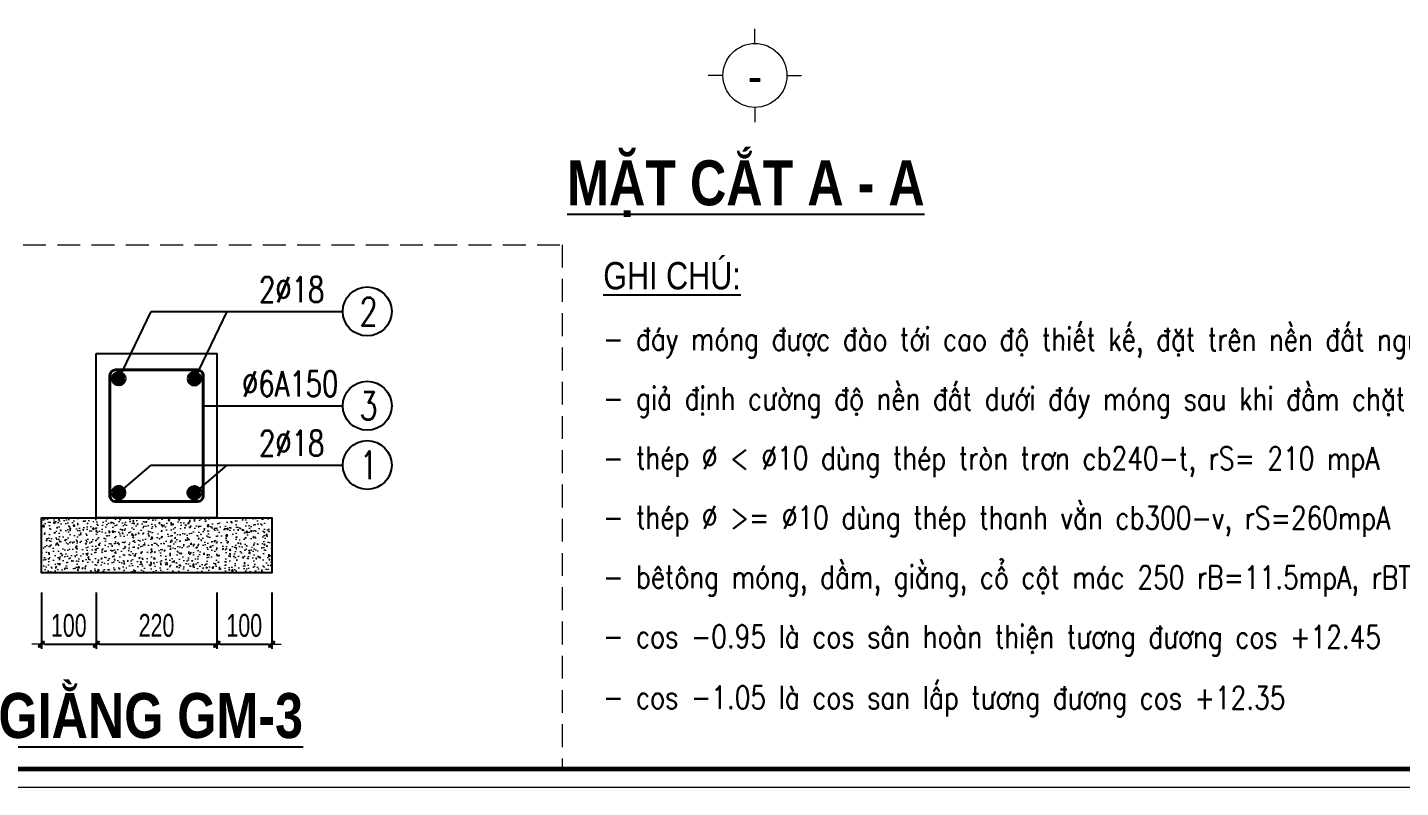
# Model space of a CAD drawing. Header units: millimetres. Extents: x -211129 to 461116, y -574633 to 115.
# Drawn here: x -71973 to -64461, y -546541 to -542380 of the extents above; entities that cross this region are included whole.
import ezdxf
from ezdxf.enums import TextEntityAlignment as Align

# ---------------------------------------------------------------- set-up
doc = ezdxf.new("R2010")
doc.units = ezdxf.units.MM
doc.header["$MEASUREMENT"] = 0
doc.header["$PDMODE"] = 32
doc.linetypes.add('HIDDEN', pattern=[0.375, 0.25, -0.125])
doc.layers.get('Defpoints').update_dxf_attribs({"color": 1})
for name, color, linetype, lineweight in [('Khungten_LCDI', 7, 'Continuous', 5), ('LC Dim', 8, 'Continuous', 18), ('LC Hatch', 252, 'Continuous', 9), ('LC ISO', 153, 'Continuous', 13), ('LC MANH DUT', 35, 'HIDDEN', 5), ('LC Net dam2', 6, 'Continuous', 40), ('LC Net dam3', 1, 'Continuous', 60), ('LC Net manh', 133, 'Continuous', 5), ('LC Net thay', 63, 'Continuous', 25), ('LC Text1', 3, 'Continuous', 20), ('LC Text2', 7, 'Continuous', 25)]:
    doc.layers.add(name, color=color, linetype=linetype, lineweight=lineweight)
doc.styles.add('HOATBIF', font='hoatbif.shx', dxfattribs={"width": 0.7})
doc.styles.add('Khungten', font='VHAVAN.TTF', dxfattribs={"width": 0.9, "height": 5000})
doc.styles.add('LC 1', font='VHAVANB.TTF')
doc.styles.add('LC 3', font='vnsimli.shx', dxfattribs={"width": 0.75})
doc.styles.add('LC3', font='VHARIALB.TTF', dxfattribs={"width": 0.8})
doc.styles.add('T2', font='VHARIAL.TTF', dxfattribs={"width": 0.8})
doc.styles.add('Title', font='VHBLACK.TTF', dxfattribs={"width": 0.8})
doc.dimstyles.new('1-100(1-50)', dxfattribs={"dimscale": 50, "dimtxt": 2.5, "dimasz": 0.35, "dimexe": 0.5, "dimexo": 0, "dimgap": 0.8, "dimtad": 1, "dimdec": 0, "dimzin": 0, "dimdsep": 46, "dimtxsty": 'HOATBIF', "dimblk1": 'DOT', "dimblk2": 'DOT', "dimsah": 1, "dimcen": -1, "dimdle": 1, "dimclrd": 256, "dimclre": 256, "dimclrt": 4, "dimadec": 3, "dimazin": 2, "dimtfac": 0.3333333333333333, "dimtdec": 0, "dimtix": 1, "dimtmove": 2, "dimatfit": 3, "dimldrblk": 'DOT', "dimfxl": 1, "dimtvp": 0.8333333333333334, "dimtolj": 1, "dimtzin": 0, "dimarcsym": 0})

# ---------------------------------------------------------------- blocks, each defined once
blk = doc.blocks.new('theptron1')
at = {"layer": 'LC Net dam3'}
for p, q in [((-0.5, 0), (0.5, 0)), ((-0.3535533905960619, 0.353553390592424), (0.3535533905960619, -0.353553390592424)), ((0.3535533905960619, 0.353553390592424), (-0.3535533905960619, -0.353553390592424)), ((0, 0.5), (0, -0.5))]:
    blk.add_line(p, q, dxfattribs=at)
blk.add_circle((0, 0), 0.4999999999978782, dxfattribs=at)
blk = doc.blocks.new('DOT')
at = {"layer": 'LC Dim'}
blk.add_line((-3, 0), (3, 0), dxfattribs=at)
at = {"layer": 'LC Dim', "color": 4}
blk.add_line((-1, -1), (1, 1), dxfattribs=at)
blk.add_lwpolyline([(0.5, 1), (-1, -0.5), (-0.5, -1), (1, 0.5)], close=True, dxfattribs=at)
blk = doc.blocks.new('*D854')
at = {"layer": 'Defpoints', "color": 0, "ltscale": 2, "transparency": 16777216}
for p in [(-71896.79056551843, -545473.7565945893), (-71596.79056551843, -545473.7565945893), (-71596.79056551843, -545756.7027044861)]:
    blk.add_point(p, dxfattribs=at)
at = {"layer": 'LC Dim', "lineweight": -2, "ltscale": 2, "transparency": 16777216}
for p, q in [((-71896.79056551843, -545473.7565945893), (-71896.79056551843, -545781.7027044861)), ((-71596.79056551843, -545473.7565945893), (-71596.79056551843, -545781.7027044861)), ((-71879.29056551843, -545756.7027044861), (-71614.29056551843, -545756.7027044861))]:
    blk.add_line(p, q, dxfattribs=at)
at = {"layer": 'LC Dim', "lineweight": -2, "ltscale": 2, "transparency": 16777216, "xscale": 17.5, "yscale": 17.5, "zscale": 17.5, "rotation": 180}
blk.add_blockref('DOT', (-71896.79056551843, -545756.7027044861), dxfattribs=at)
at = {"layer": 'LC Dim', "lineweight": -2, "ltscale": 2, "transparency": 16777216, "xscale": 17.5, "yscale": 17.5, "zscale": 17.5}
blk.add_blockref('DOT', (-71596.79056551843, -545756.7027044861), dxfattribs=at)
at = {"layer": 'LC Dim', "color": 4, "ltscale": 2, "transparency": 16777216, "insert": (-71746.79056551843, -545654.2027044861), "char_height": 125, "attachment_point": 5, "style": 'HOATBIF'}
blk.add_mtext('\\A1;100', dxfattribs=at)
blk = doc.blocks.new('_Dot')
at = {"color": 0, "linetype": 'ByBlock', "lineweight": -2}
blk.add_line((-0.5, 0), (-1, 0), dxfattribs=at)
at = {"color": 0, "linetype": 'ByBlock', "const_width": 0.5}
blk.add_lwpolyline([(-0.25, 0, 1), (0.25, 0, 1)], format="xyb", close=True, dxfattribs=at)
blk = doc.blocks.new('*D855')
at = {"layer": 'Defpoints', "color": 0, "ltscale": 2, "transparency": 16777216}
for p in [(-71596.79056551843, -545473.7565945893), (-70936.79056551843, -545473.7565945893), (-70936.79056551843, -545756.7027044861)]:
    blk.add_point(p, dxfattribs=at)
at = {"layer": 'LC Dim', "lineweight": -2, "ltscale": 2, "transparency": 16777216}
for p, q in [((-71596.79056551843, -545473.7565945893), (-71596.79056551843, -545781.7027044861)), ((-70936.79056551843, -545473.7565945893), (-70936.79056551843, -545781.7027044861)), ((-71579.29056551843, -545756.7027044861), (-70954.29056551843, -545756.7027044861))]:
    blk.add_line(p, q, dxfattribs=at)
at = {"layer": 'LC Dim', "lineweight": -2, "ltscale": 2, "transparency": 16777216, "xscale": 17.5, "yscale": 17.5, "zscale": 17.5, "rotation": 180}
blk.add_blockref('DOT', (-71596.79056551843, -545756.7027044861), dxfattribs=at)
at = {"layer": 'LC Dim', "lineweight": -2, "ltscale": 2, "transparency": 16777216, "xscale": 17.5, "yscale": 17.5, "zscale": 17.5}
blk.add_blockref('DOT', (-70936.79056551843, -545756.7027044861), dxfattribs=at)
at = {"layer": 'LC Dim', "color": 4, "ltscale": 2, "transparency": 16777216, "insert": (-71266.79056551843, -545654.2027044861), "char_height": 125, "attachment_point": 5, "style": 'HOATBIF'}
blk.add_mtext('\\A1;220', dxfattribs=at)
blk = doc.blocks.new('*D856')
at = {"layer": 'Defpoints', "color": 0, "ltscale": 2, "transparency": 16777216}
for p in [(-70936.79056551843, -545473.7565945893), (-70636.79056551843, -545473.7565945893), (-70636.79056551843, -545756.7027044861)]:
    blk.add_point(p, dxfattribs=at)
at = {"layer": 'LC Dim', "lineweight": -2, "ltscale": 2, "transparency": 16777216}
for p, q in [((-70936.79056551843, -545473.7565945893), (-70936.79056551843, -545781.7027044861)), ((-70636.79056551843, -545473.7565945893), (-70636.79056551843, -545781.7027044861)), ((-70919.29056551843, -545756.7027044861), (-70654.29056551843, -545756.7027044861))]:
    blk.add_line(p, q, dxfattribs=at)
at = {"layer": 'LC Dim', "lineweight": -2, "ltscale": 2, "transparency": 16777216, "xscale": 17.5, "yscale": 17.5, "zscale": 17.5, "rotation": 180}
blk.add_blockref('DOT', (-70936.79056551843, -545756.7027044861), dxfattribs=at)
at = {"layer": 'LC Dim', "lineweight": -2, "ltscale": 2, "transparency": 16777216, "xscale": 17.5, "yscale": 17.5, "zscale": 17.5}
blk.add_blockref('DOT', (-70636.79056551843, -545756.7027044861), dxfattribs=at)
at = {"layer": 'LC Dim', "color": 4, "ltscale": 2, "transparency": 16777216, "insert": (-70786.79056551843, -545654.2027044861), "char_height": 125, "attachment_point": 5, "style": 'HOATBIF'}
blk.add_mtext('\\A1;100', dxfattribs=at)
blk = doc.blocks.new('TIEUDE1')
at = {"layer": 'LC Text2', "color": 7, "style": 'LC 1'}
blk.add_attdef('TIªU§Ò', text='', height=5, dxfattribs=at).set_placement((0, 0), align=Align.BOTTOM_CENTER)
blk.add_attdef('TL', text='', height=3, dxfattribs=at).set_placement((0, -2), align=Align.TOP_CENTER)
blk = doc.blocks.new('lcdi fix')
at = {"layer": 'Defpoints', "lineweight": 0}
blk.add_lwpolyline([(-1199.999999582767, -14849.99999999255), (-1199.999999582767, 14849.99999999255), (40799.99891111254, 14849.99999999255), (40799.99891111254, -14849.99999999255)], close=True, dxfattribs=at)
at = {"layer": 'Khungten_LCDI', "color": 5, "lineweight": 60}
blk.add_lwpolyline([(0, -14649.99999999255), (0, 14649.99999999255), (40599.99891117215, 14649.99999999255), (40599.99891117215, -14649.99999999255)], close=True, dxfattribs=at)
at = {"color": 7, "style": 'Khungten', "width": 0.8}
for tag, p in [('REVISION', (39498.75271332351, -10746.30395446718)), ('NGAYHT', (39546.07422497955, -11609.37091637403))]:
    blk.add_attdef(tag, text='', height=199.998925739526, dxfattribs=at).set_placement(p, align=Align.CENTER)
at = {"layer": 'LC Text1', "color": 3, "style": 'LC 1', "width": 1.834005631990714}
for tag, p, p2 in [('TENBANVE1', (36912.65773373929, -8885.760238945484), (40339.14503431407, -8885.760238945484)), ('TENBANVE2', (36912.65773373929, -9562.465564332902), (40339.14503431407, -9562.465564332902))]:
    blk.add_attdef(tag, text='', height=249.9999935159642, dxfattribs=at).set_placement(p, p2, align=Align.FIT)
at = {"layer": 'LC Text1', "style": 'Title', "width": 0.7}
blk.add_attdef('SOBANVE', text='', height=249.9999935159641, dxfattribs=at).set_placement((39561.98232412425, -13896.18071823567), align=Align.CENTER)
blk = doc.blocks.new('TTRUC')
at = {"layer": 'LC ISO'}
for p, q in [((0, 6.94551799677526), (0, 10.13175513561828)), ((-6.94551799677526, 0), (-10.13175513561828, 0)), ((6.94551799677526, 0), (10.13175513561828, 0)), ((0, -6.94551799677526), (0, -10.13175513561828))]:
    blk.add_line(p, q, dxfattribs=at)
at = {"layer": 'LC Net manh'}
blk.add_circle((0, 0), 6.94551799677526, dxfattribs=at)

msp = doc.modelspace()

# ---------------------------------------------------------------- hatches: boundary and pattern name
at = {"layer": 'LC Hatch'}
h = msp.add_hatch(dxfattribs=at)
h.set_pattern_fill('AR-CONC', color=256, scale=10)
h.set_pattern_definition([(49.99999999999999, (-245453.0020708323, -621028.9421921741), (71.72601826007534, -6.275213498259511), [7.5, -82.5]), (355, (-245453.0020708323, -621028.9421921741), (-13.8751333613, 75.21921337000117), [6, -66]), (100.4514, (-245447.0249028323, -621029.4651261742), (57.85093817140215, 68.94395420609536), [6.374019000000001, -70.1142112]), (46.18420000000001, (-245453.0020708323, -621008.9421921741), (106.7241048625644, -16.55190143290181), [11.25, -123.75]), (96.6356, (-245444.1083963323, -621010.3215228742), (93.46627055487033, 97.41178709004416), [9.561028799999999, -105.1713]), (351.1842, (-245453.0020708323, -621008.9421921741), (93.46619451336272, 97.41186009253245), [9.000000000000002, -99.00000000000001]), (21, (-245443.0020708323, -621013.9421921741), (59.69070521184616, -40.26188906653388), [7.5, -82.5]), (326.0000000000001, (-245443.0020708323, -621013.9421921741), (24.33153319215817, 72.5150045046853), [6, -66]), (71.4514, (-245438.0278475323, -621017.2973527742), (84.02226285814899, 32.25304967099524), [6.374019000000001, -70.1142112]), (37.50000000000001, (-245453.0020708323, -621028.9421921741), (1.215985531729067, 33.28938538313115), [0, -65.19999999999999, 0, -67, 0, -66.25]), (7.499999999999999, (-245453.0020708323, -621028.9421921741), (26.30695374421486, 39.44117118823602), [0, -38.2, 0, -63.7, 0, -25.25]), (327.5, (-245475.3020708323, -621028.9421921741), (53.3822436172409, -2.255487173437976), [0, -25, 0, -78, 0, -103.5]), (317.5, (-245485.3020708323, -621028.9421921741), (58.31861693423862, 10.01049823323177), [0, -32.5, 0, -51.79999999999999, 0, -73.5])])
h.paths.add_polyline_path([(-70636.79056551843, -545365.2568310049), (-70636.79056551843, -545065.2568310112), (-71896.79056551843, -545065.2568310112), (-71896.79056551843, -545365.2568310049)])

# ---------------------------------------------------------------- linework, layer by layer
at = {"layer": 'LC MANH DUT', "ltscale": 500}
for p, q in [((-77809.3845201495, -543569.7565945893), (-69048.06507512368, -543569.7565945893)), ((-69048.06507512368, -543569.7565945893), (-69048.06507512368, -546441.2070248361))]:
    msp.add_line(p, q, dxfattribs=at)
at = {"layer": 'LC Net dam2'}
msp.add_lwpolyline([(-71521.79056551203, -544945.2568310114), (-71521.79056551203, -544285.2568310167, -0.414213562373095), (-71491.79056551901, -544255.2568310123), (-71041.79056551761, -544255.2568310123, -0.414213562373095), (-71011.79056552507, -544285.2568310167), (-71011.79056552507, -544945.2568310114, -0.414213562373095), (-71041.79056551761, -544975.2568310105), (-71491.79056551901, -544975.2568310049, -0.414213562373095)], format="xyb", close=True, dxfattribs=at)
at = {"layer": 'LC Net thay'}
for points in [[(-71596.79056551843, -544165.2568310174), (-70936.79056551843, -544165.2568310174), (-70936.79056551843, -545065.2568310112), (-71596.79056551843, -545065.2568310112)], [(-71896.79056551843, -545065.2568310112), (-70636.79056551843, -545065.2568310112), (-70636.79056551843, -545365.2568310049), (-71896.79056551843, -545365.2568310049)]]:
    msp.add_lwpolyline(points, close=True, dxfattribs=at)
at = {"layer": 'LC Text2', "ltscale": 100}
for centre in [(-70113.97773459513, -543934.6798385239), (-70113.97773459513, -544451.1436494809), (-70113.97773459513, -544775.7944686656)]:
    msp.add_circle(centre, 133.765917908898, dxfattribs=at)

# ---------------------------------------------------------------- block references
at = {"layer": 'LC Dim'}
for p, xscale, yscale, zscale in [((-71473.79056551884, -544303.2568310174), 59.9999999997404, 59.9999999997404, 59.9999999997404), ((-71059.79056551825, -544303.2568310174), -59.9999999997404, 59.99999999969209, 59.99999999965753)]:
    msp.add_blockref('theptron1', p, dxfattribs=dict(at, xscale=xscale, yscale=yscale, zscale=zscale))
at = {"layer": 'LC Dim', "rotation": 180}
for p, xscale, yscale, zscale in [((-71473.79056551884, -544927.2568310114), -59.9999999997404, 59.99999999969209, 59.99999999965753), ((-71059.79056551825, -544927.2568310114), 59.9999999997404, 59.9999999997404, 59.9999999997404)]:
    msp.add_blockref('theptron1', p, dxfattribs=dict(at, xscale=xscale, yscale=yscale, zscale=zscale))
at = {"layer": 'LC ISO', "xscale": 25.19610424696835, "yscale": 25.19610424696835, "zscale": 25.19610424696835}
msp.add_blockref('TTRUC', (-67992.59601407906, -542642.9835799393), dxfattribs=at)
at = {"layer": 'LC Net thay', "xscale": 0.5000000000000013, "yscale": 0.5000000000000013, "zscale": 0.5000000000000013}
msp.add_blockref('lcdi fix', (-77809.3845201495, -539116.2070248398), dxfattribs=at)
at = {"layer": 'LC Text2'}
ref = msp.add_blockref('TIEUDE1', (-68042.45197987306, -543427.7299264012), dxfattribs=dict(at, xscale=50.00000000009664, yscale=50.00000000009664, zscale=50.00000000009664))
ref.add_attrib('TIªU§Ò', '%%UmÆt c¾t A - A', dxfattribs={"color": 7, "height": 246.220730126512, "style": 'LC3', "width": 0.8}).set_placement((-68042.45197987306, -543427.7299264012), align=Align.BOTTOM_CENTER)
ref = msp.add_blockref('TIEUDE1', (-71298.40005900158, -546343.8008606649), dxfattribs=dict(at, xscale=50.00000000009664, yscale=50.00000000009664, zscale=50.00000000009664))
ref.add_attrib('TIªU§Ò', '%%Ugi»ng gm-3', dxfattribs={"color": 7, "height": 246.220730126512, "style": 'LC3', "width": 0.8}).set_placement((-71298.40005900158, -546343.8008606649), align=Align.BOTTOM_CENTER)

# ---------------------------------------------------------------- texts
at = {"layer": 'LC Text1', "ltscale": 0.2, "style": 'LC 1', "width": 0.9}
msp.add_text('-', height=197.2853535353064, dxfattribs=at).set_placement((-67992.59601407906, -542803.4837025182), align=Align.BOTTOM_CENTER)
at = {"layer": 'LC Text1', "color": 3, "style": 'LC 3', "width": 0.8}
for s, p in [('- ®¸y mãng ®\xadîc ®µo tíi cao ®é thiÕt kÕ, ®Æt trªn nÒn ®Êt nguyªn thæ (líp ®Êt tèt), ®Çm chÆt k=0.95', (-68823.06507512368, -544147.3060240048)), ('- gi¶ ®Þnh c\xadêng ®é nÒn ®Êt d\xadíi ®¸y mãng sau khi ®Çm chÆt k=0.95 ®¹t r=1,5 kg/cm2', (-68823.06507512368, -544472.9562141999)), ('- thÐp %%C < %%C10 dïng thÐp trßn tr¬n cb240-t, rS= 210 mpA', (-68823.06507512368, -544798.6064043947)), ('- thÐp %%C >= %%C10 dïng thÐp thanh v»n cb300-v, rS=260mpA', (-68823.06507512368, -545124.2565945893)), ('- bªt«ng mãng, dÇm, gi»ng, cæ cét m¸c 250 rB=11.5mpA, rBT=0.9mpA, ®¸ 1X2', (-68823.06507512368, -545450.0330318752)), ('- cos -0.95 lµ cos s©n hoµn thiÖn t\xad¬ng ®\xad¬ng cos +12.45', (-68823.06507512368, -545775.6832220698)), ('- cos -1.05 lµ cos san lÊp t\xad¬ng ®\xad¬ng cos +12.35', (-68823.06507512368, -546109.1993410332))]:
    msp.add_text(s, height=125, rotation=359.951919279734, dxfattribs=at).set_placement(p)
at = {"layer": 'LC Text2', "style": 'T2', "width": 0.8}
msp.add_text('%%Ughi chó:', height=149.5601173020528, dxfattribs=at).set_placement((-68822.58760731446, -543814.0453568661))
at = {"layer": 'LC Text2', "linetype": 'ByBlock', "style": 'LC 3', "width": 0.75}
for s, p in [('2%%C18', (-70706.01487715112, -543883.7936743085)), ('%%C6A150', (-70798.9777905785, -544400.2574852657)), ('2%%C18', (-70706.01487715112, -544724.9083044502))]:
    msp.add_text(s, height=138.8888921383897, dxfattribs=at).set_placement(p)
at = {"layer": 'LC Text2', "ltscale": 100, "style": 'LC 3', "width": 0.75}
for s, p in [('2', (-70106.42913972546, -543934.6798385239)), ('3', (-70106.42913972546, -544451.1436494809)), ('1', (-70106.42913972546, -544775.7944686656))]:
    msp.add_text(s, height=152.7777813522287, dxfattribs=at).set_placement(p, align=Align.MIDDLE_CENTER)

# ---------------------------------------------------------------- dimensions: what is measured, and where the dimension line sits
at = {"layer": 'LC Dim', "ltscale": 2}
for base, p1, p2, picture, middle in [((-71596.79056551843, -545756.7027044861), (-71896.79056551843, -545473.7565945893), (-71596.79056551843, -545473.7565945893), '*D854', (-71746.79056551843, -545654.2027044861)), ((-70936.79056551843, -545756.7027044861), (-71596.79056551843, -545473.7565945893), (-70936.79056551843, -545473.7565945893), '*D855', (-71266.79056551843, -545654.2027044861)), ((-70636.79056551843, -545756.7027044861), (-70936.79056551843, -545473.7565945893), (-70636.79056551843, -545473.7565945893), '*D856', (-70786.79056551843, -545654.2027044861))]:
    dim = msp.add_linear_dim(base=base, p1=p1, p2=p2, dimstyle='1-100(1-50)', override={"dimlfac": 0.3333333333333333}, dxfattribs=at)
    dim.commit()
    dim.dimension.update_dxf_attribs({"geometry": picture, "text_midpoint": middle})

# ---------------------------------------------------------------- leaders
for points in [[(-71473.79056551884, -544303.2568310174), (-71296.38721280836, -543934.6798385239), (-70246.55809896474, -543934.6798385239)], [(-71057.41194943979, -544303.2568310174), (-70880.00859672931, -543934.6798385239), (-70246.55809896474, -543934.6798385239)], [(-71011.79056552507, -544451.1436494809), (-70247.74365250405, -544451.1436494809)], [(-71473.79056551884, -544927.2568310114), (-71296.38721280836, -544775.7944686656), (-70252.94915343716, -544775.7944686656)], [(-71057.41194943979, -544927.2568310114), (-70880.00859672931, -544775.7944686656), (-70252.94915343716, -544775.7944686656)]]:
    msp.add_leader(points, dimstyle='1-100(1-50)', override={"dimlfac": 0.3333333333333333}, dxfattribs=at)

doc.saveas('drawing.dxf')
